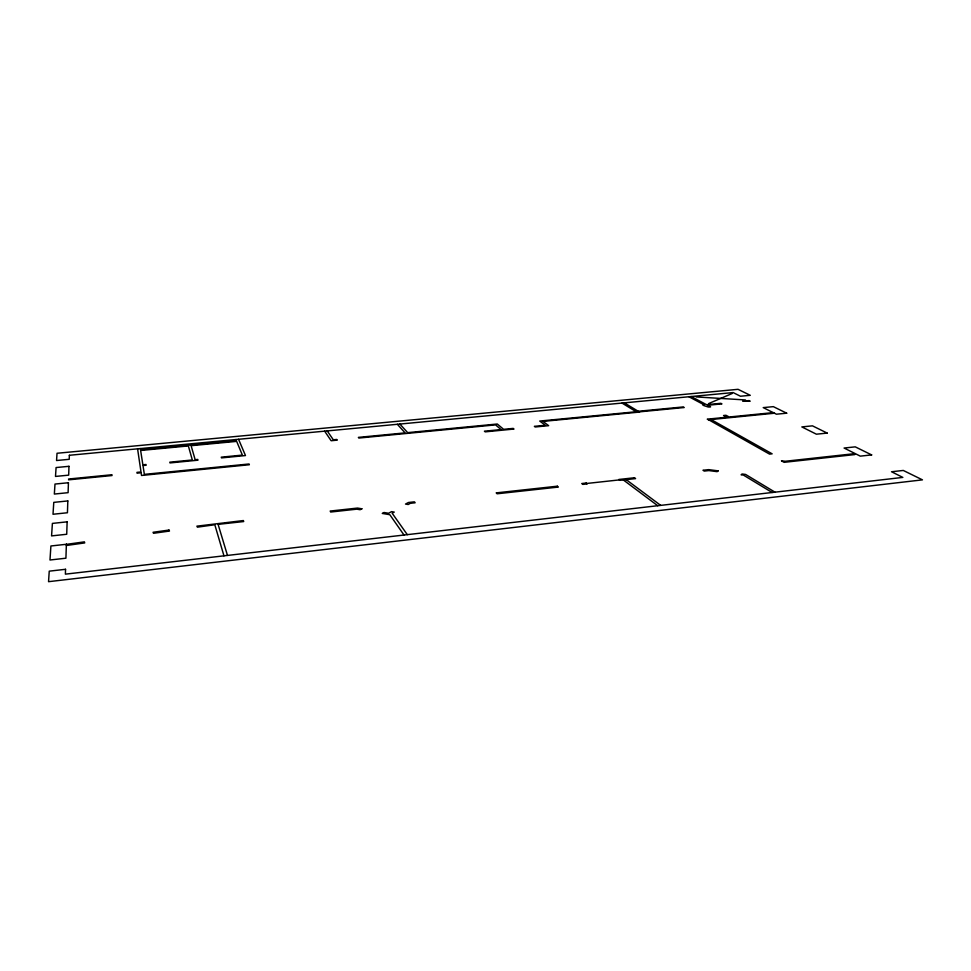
<?xml version="1.0" encoding="UTF-8"?>
<svg xmlns="http://www.w3.org/2000/svg" width="971" height="971" viewBox="0 0 971 971"><rect width="100%" height="100%" fill="white"/><g stroke="black" fill="none" stroke-linecap="round" stroke-linejoin="round"><path stroke-width="1.46" d="M708.745 403.535L732.255 393.461M66.38 544.367L84.404 541.854L84.72 542.923L66.344 545.496M853.278 453.809L785.345 461.249L781.461 460.837L784.107 462.33L854.82 454.586M586.702 483.473L619.425 479.892M68.553 479.019L111.968 474.734L112.029 475.547L68.528 479.844M773.292 412.614L729.197 416.996L725.944 415.272L723.577 415.503L726.818 417.227L707.264 419.169L708.405 419.8L774.53 413.221M638.202 411.279L683.159 406.946L684.215 407.529L639.185 411.874M749.151 400.574L742.791 401.193L750.28 401.144M696.158 396.921L745.485 399.955M691.17 396.544L706.56 404.689L720.822 403.305L721.938 403.887L707.653 405.259L710.578 406.813L708.272 407.031L703.914 405.623L702.834 405.041L704.266 404.907L688.925 396.751M711.075 419.545L772.139 453.833L769.542 454.112L708.672 419.775M774.992 492.176L745.594 474.443L742.075 473.982L741.116 474.795L743.434 475.098L772.139 492.503M624.317 402.856L639.525 412.068L542.971 421.402L548.639 425.674L535.203 426.985L534.378 426.342L545.301 425.274L539.742 421.05L636.236 411.74L622.01 403.074M626.174 479.638L660.705 505.381M623.346 479.953L657.731 505.721M399.87 424.06L407.662 432.629L497.298 424.011L503.609 429.328L513.198 428.393L513.999 429.048L485.172 431.864L484.432 431.197L501.097 429.583L495.562 424.885L358.869 438.055L358.36 437.375L405.089 432.884L397.357 424.291M407.31 534.657L392.163 513.222L394.226 512.093L391.531 511.644L388.57 513.258L384.031 512.494L382.283 513.441L389.808 514.703L404.021 535.033M327.227 430.918L333.32 439.79L336.84 439.45L337.325 440.13L331.135 440.737L324.642 431.16M238.563 439.293L245.481 455.557L221.509 457.899L221.242 457.159L242.374 455.096L236.657 441.38L191.105 445.701L195.159 459.696L197.756 459.441L197.975 460.193L169.986 462.924L169.804 462.172L192.319 459.975L188.362 445.956L140.637 450.471L142.871 464.793L146.002 464.49L146.136 465.255L142.992 465.57L144.363 474.37L249.049 463.98L249.377 464.745L141.523 475.474L141.123 472.768L137.057 473.168L136.935 472.367L141.001 471.967L137.579 448.833M235.892 439.547L236.378 440.7L140.528 449.767L140.346 448.566M227.481 555.424L218.099 524.364L243.709 521.561L243.369 520.553L196.87 526.161L197.416 527.168L214.809 524.741L223.961 555.837M65.543 569.297L65.385 574.152L902.836 477.404L891.536 471.76L903.285 470.45L922.45 479.856L48.55 581.678L49.242 571.166L65.543 569.297M66.38 544.282L65.919 558.204L49.982 560L50.905 545.981L66.38 544.282M67.133 521.84L66.72 534.268L51.572 535.907L52.398 523.405L67.133 521.84M67.824 500.939L67.436 512.749L53.004 514.254L53.781 502.371L67.824 500.939M68.431 482.733L68.104 492.673L54.34 494.057L54.995 484.056L68.431 482.733M68.977 466.311L68.686 475.147L55.493 476.433L56.087 467.549L68.977 466.311M69.354 455.278L69.22 459.307L56.549 460.521L57.034 453.263L738.045 389.322L750.267 395.318L740.448 396.229L733.129 392.575L69.354 455.278M718.139 470.862L717.144 471.663L708.854 470.583L704.242 471.081L702.98 470.255L708.696 469.636L718.139 470.862M410.405 503.294L408.184 504.507L405.514 504.07L408.439 502.493L414.435 501.837L415.151 502.772L410.405 503.294M361.88 508.792L360.107 509.714L356.83 509.168L330.686 512.033L330.164 511.049L357.522 508.064L361.88 508.792M168.99 530.057L153.054 532.278L153.515 533.297L169.488 531.064L168.99 530.057M557.33 486.192L496.217 492.88L497.091 493.79L558.325 487.078L557.33 486.192M586.181 483.036L581.787 483.522L582.831 484.395L587.224 483.91L586.181 483.036M634.439 477.756L618.867 479.468L619.984 480.317L635.58 478.606L634.439 477.756M871.655 454.914L860.294 456.139L844.078 448.032L855.245 446.854L871.655 454.914M827.195 433.09L816.393 434.195L801.828 426.912L812.448 425.844L827.195 433.09M786.692 413.197L776.399 414.204L763.218 407.614L773.341 406.643L786.692 413.197"/></g></svg>
